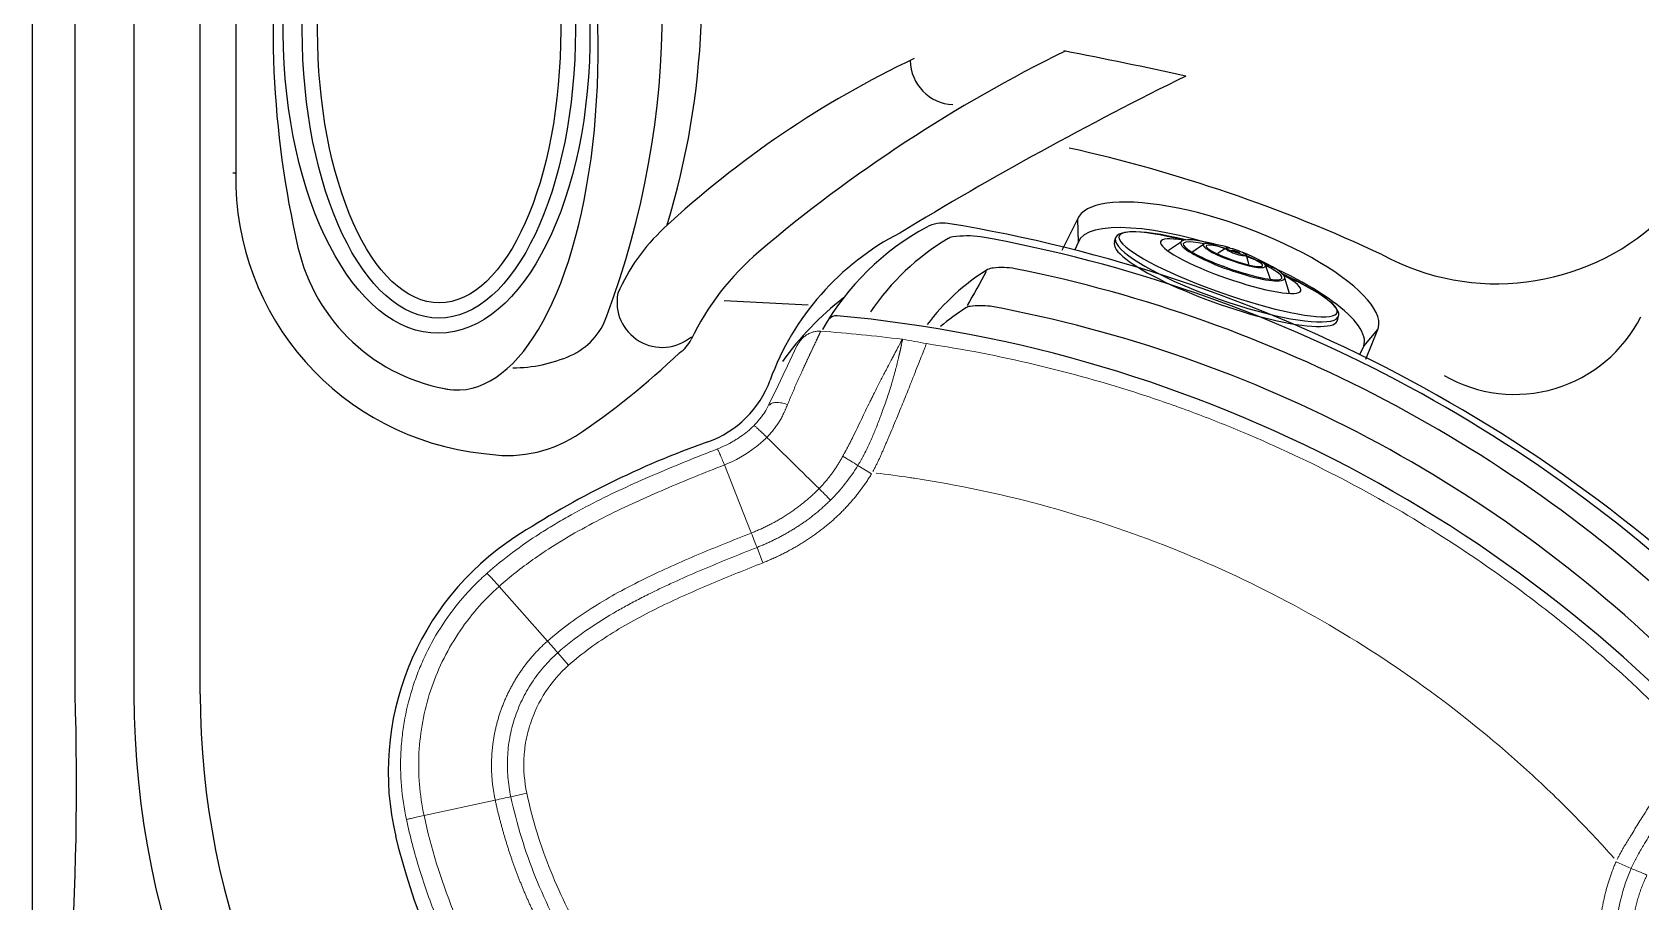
# Model space of a CAD drawing. Extents: x 0 to 78, y -21 to 126.
# Drawn here: x 0 to 24.27, y 11.4 to 24.52 of the extents above; entities that cross this region are included whole.
import ezdxf

# ---------------------------------------------------------------- set-up
doc = ezdxf.new("R2010")
doc.units = 0
doc.header["$MEASUREMENT"] = 0
doc.layers.add('1', color=4, linetype='Continuous')

# ---------------------------------------------------------------- blocks, each defined once
blk = doc.blocks.new('SHORT GRILL')
at = {"layer": '1', "color": 4, "linetype": 'Continuous'}
for centre, radius, start, end in [((-4.462, 0.354), 3.986, 115.3973, 147.5268), ((-5.957, 3.503), 0.5, 77.6802, 115.3973), ((-10.636, -17.921), 22.429, 40.972, 77.6802), ((-7.602, 2.509), 0.181, 86.5572, 132.8326), ((-10.58, -17.805), 20.711, 36.8579, 81.7042), ((-3.511, -0.99), 4.269, 120.0296, 126.4356), ((-5.567, 2.549), 0.176, 95.3544, 117.6211), ((-5.488, 1.408), 1.319, 80.8734, 94.1755), ((-9.963, -16.735), 20.002, 41.7755, 76.4546), ((5.921, -3.542), 0.5, 0.4578, 40.972), ((4.464, -3.799), 0.625, 12.0097, 38.5356), ((-0.445, -3.593), 6.866, 353.6839, 0.4578), ((0.708, -3.546), 4.37, 352.2061, 358.3656), ((3.091, -3.984), 3.309, 329.1733, 353.6839), ((5.84, -5.477), 0.18, 332.0158, 32.1351)]:
    blk.add_arc(centre, radius, start, end, dxfattribs=at)
at = {"layer": '1', "color": 3, "linetype": 'Continuous'}
for centre, radius, start, end in [((-4.138, 0.495), 3.696, 117.7966, 142.9488), ((-5.774, 3.597), 0.188, 94.77, 117.7966), ((-5.655, 2.174), 1.616, 79.8388, 94.77), ((-10.358, -17.408), 21.753, 41.5691, 76.7456), ((-3.672, 0.315), 3.366, 118.7933, 139.8272), ((8663.638, -5431.323), 10231.576, 147.9164281, 147.9197202), ((-5.19, 2.995), 0.289, 92.7608, 110.8678), ((-5.144, 2.03), 1.256, 77.6428, 92.7608), ((-10.045, -16.905), 20.814, 42.9455, 75.6164), ((4.479, -3.387), 0.973, 19.6763, 42.9455), ((21048.959, -11840.296), 24144.376, 150.6419152, 150.6433103), ((1.865, -3.043), 3.534, 339.2964, 359.2302), ((5.289, -3.089), 0.11, 359.2302, 15.9062), ((4.96, -3.735), 1.222, 23.7359, 38.4759), ((2.576, -3.428), 3.533, 334.593, 1.1482), ((5.75, -3.388), 0.36, 4.8166, 23.7359)]:
    blk.add_arc(centre, radius, start, end, dxfattribs=at)
blk = doc.blocks.new('lid2014prodigy')
at = {"layer": '1', "color": 4, "linetype": 'Continuous', "lineweight": 15}
blk.add_line((-4.864, 14.357), (-4.837, 14.351), dxfattribs=at)
at = {"layer": '1', "color": 3, "linetype": 'Continuous', "lineweight": 15}
for p, q in [((-6.84, 13.438), (-6.826, 13.432)), ((-5.497, 12.522), (-5.291, 12.394)), ((-7.019, 11.285), (-6.929, 11.055)), ((-10.91, 10.697), (-10.181, 9.872)), ((-10.026, 9.696), (-9.861, 9.509)), ((-10.492, 7.577), (-10.734, 7.524)), ((-12.043, 7.241), (-10.969, 7.473)), ((-12.309, 7.182), (-12.289, 7.187)), ((5.942, 6.541), (6.171, 6.445))]:
    blk.add_line(p, q, dxfattribs=at)
at = {"layer": '1', "color": 4, "linetype": 'Continuous', "lineweight": 15, "flags": 128}
blk.add_lwpolyline([(-6.84, 13.438), (-6.701, 13.728), (-6.63, 13.877), (-6.559, 14.026), (-6.487, 14.174), (-6.416, 14.323)], dxfattribs=at)
at = {"layer": '1', "color": 3, "linetype": 'Continuous', "lineweight": 15, "flags": 128}
blk.add_lwpolyline([(-7.511, 12.529), (-7.284, 11.954), (-7.105, 11.503)], dxfattribs=at)
at = {"layer": '1', "color": 3, "linetype": 'Continuous', "lineweight": 15}
for points, knots in [([(-6.059, 14.545), (-6.06, 14.542), (-6.062, 14.536), (-6.066, 14.528), (-6.07, 14.519), (-6.074, 14.51), (-6.078, 14.5), (-6.083, 14.491), (-6.087, 14.481), (-6.092, 14.471), (-6.097, 14.46), (-6.101, 14.45), (-6.107, 14.439), (-6.112, 14.428), (-6.117, 14.417), (-6.122, 14.405), (-6.128, 14.393), (-6.134, 14.381), (-6.139, 14.369), (-6.145, 14.357), (-6.151, 14.344), (-6.157, 14.332), (-6.164, 14.319), (-6.17, 14.306), (-6.176, 14.292), (-6.183, 14.279), (-6.189, 14.265), (-6.196, 14.251), (-6.202, 14.237), (-6.209, 14.223), (-6.216, 14.209), (-6.222, 14.195), (-6.229, 14.18), (-6.236, 14.165), (-6.243, 14.15), (-6.25, 14.135), (-6.258, 14.12), (-6.265, 14.104), (-6.272, 14.088), (-6.28, 14.073), (-6.287, 14.057), (-6.294, 14.04), (-6.302, 14.024), (-6.31, 14.008), (-6.317, 13.991), (-6.325, 13.974), (-6.333, 13.957), (-6.344, 13.932), (-6.359, 13.899), (-6.378, 13.858), (-6.397, 13.815), (-6.416, 13.772), (-6.436, 13.728), (-6.456, 13.683), (-6.475, 13.637), (-6.489, 13.607), (-6.495, 13.591)], [0, 0, 0, 0, 0.015957, 0.031884, 0.04778, 0.063642, 0.079468, 0.095255, 0.111001, 0.126701, 0.142362, 0.158002, 0.173623, 0.189226, 0.20481, 0.220374, 0.235919, 0.251443, 0.266945, 0.282427, 0.297885, 0.31332, 0.328732, 0.344122, 0.359492, 0.374841, 0.390172, 0.405484, 0.420779, 0.436058, 0.451326, 0.466592, 0.481863, 0.497141, 0.512425, 0.527714, 0.543008, 0.558305, 0.573606, 0.588909, 0.604214, 0.61952, 0.634825, 0.65013, 0.665433, 0.680736, 0.696038, 0.711343, 0.747367, 0.783423, 0.81953, 0.855701, 0.891901, 0.928063, 0.964118, 1, 1, 1, 1]), ([(-5.725, 12.661), (-5.722, 12.666), (-5.717, 12.676), (-5.708, 12.691), (-5.699, 12.707), (-5.691, 12.723), (-5.682, 12.739), (-5.674, 12.754), (-5.665, 12.77), (-5.657, 12.786), (-5.648, 12.802), (-5.64, 12.817), (-5.632, 12.833), (-5.624, 12.849), (-5.616, 12.864), (-5.608, 12.88), (-5.6, 12.895), (-5.592, 12.911), (-5.584, 12.926), (-5.556, 12.983), (-5.508, 13.081), (-5.443, 13.217), (-5.38, 13.348), (-5.329, 13.454), (-5.289, 13.535), (-5.239, 13.634), (-5.173, 13.764), (-5.103, 13.899), (-5.047, 14.007), (-5.012, 14.075), (-4.986, 14.123), (-4.97, 14.154), (-4.954, 14.183), (-4.939, 14.211), (-4.925, 14.239), (-4.911, 14.264), (-4.898, 14.289), (-4.886, 14.313), (-4.874, 14.335), (-4.867, 14.35), (-4.864, 14.357)], [0, 0, 0, 0, 0.006636, 0.013942, 0.021177, 0.028257, 0.035315, 0.042447, 0.049577, 0.056695, 0.0638, 0.070895, 0.077979, 0.085053, 0.092118, 0.099174, 0.106222, 0.113261, 0.120294, 0.12732, 0.190582, 0.253772, 0.317038, 0.380329, 0.41191, 0.443473, 0.537365, 0.630923, 0.692909, 0.754823, 0.779524, 0.804185, 0.828805, 0.853384, 0.87792, 0.902409, 0.926848, 0.951254, 0.975638, 1, 1, 1, 1]), ([(-4.837, 14.351), (-4.838, 14.347), (-4.839, 14.338), (-4.842, 14.325), (-4.845, 14.312), (-4.848, 14.298), (-4.852, 14.284), (-4.855, 14.269), (-4.858, 14.254), (-4.862, 14.238), (-4.866, 14.222), (-4.87, 14.206), (-4.874, 14.189), (-4.878, 14.172), (-4.882, 14.154), (-4.886, 14.136), (-4.891, 14.117), (-4.895, 14.098), (-4.9, 14.078), (-4.911, 14.034), (-4.928, 13.963), (-4.955, 13.866), (-4.982, 13.769), (-5.011, 13.676), (-5.043, 13.578), (-5.077, 13.477), (-5.113, 13.379), (-5.148, 13.284), (-5.181, 13.193), (-5.216, 13.104), (-5.251, 13.016), (-5.288, 12.93), (-5.326, 12.844), (-5.368, 12.756), (-5.405, 12.685), (-5.433, 12.632), (-5.454, 12.595), (-5.475, 12.558), (-5.489, 12.534), (-5.497, 12.522)], [0, 0, 0, 0, 0.013448, 0.026917, 0.040408, 0.05392, 0.067452, 0.081003, 0.094573, 0.10816, 0.121765, 0.135387, 0.149026, 0.162683, 0.176356, 0.190046, 0.20375, 0.217467, 0.231193, 0.244929, 0.30702, 0.369142, 0.418987, 0.468881, 0.518821, 0.568697, 0.618392, 0.659682, 0.701001, 0.742461, 0.780086, 0.818002, 0.856227, 0.894821, 0.933828, 0.950258, 0.966763, 0.983344, 1, 1, 1, 1]), ([(-6.558, 13.44), (-6.561, 13.434), (-6.566, 13.421), (-6.573, 13.403), (-6.581, 13.385), (-6.589, 13.367), (-6.596, 13.349), (-6.604, 13.331), (-6.619, 13.298), (-6.643, 13.251), (-6.671, 13.201), (-6.695, 13.163), (-6.713, 13.135), (-6.733, 13.108), (-6.753, 13.08), (-6.774, 13.053), (-6.797, 13.026), (-6.821, 12.999), (-6.845, 12.972), (-6.862, 12.954), (-6.871, 12.945)], [0, 0, 0, 0, 0.0353667, 0.0709088, 0.1061136, 0.1397776, 0.173996, 0.2079247, 0.2417428, 0.3606706, 0.4810133, 0.5359724, 0.5914816, 0.6476004, 0.7043931, 0.761934, 0.8203048, 0.8795073, 0.9394378, 1, 1, 1, 1]), ([(-6.495, 13.591), (-6.498, 13.584), (-6.504, 13.57), (-6.513, 13.549), (-6.522, 13.527), (-6.531, 13.505), (-6.54, 13.484), (-6.549, 13.462), (-6.555, 13.447), (-6.558, 13.44)], [0, 0, 0, 0, 0.143961, 0.287115, 0.429632, 0.571819, 0.714038, 0.856646, 1, 1, 1, 1]), ([(-6.871, 12.945), (-6.888, 12.928), (-6.922, 12.895), (-6.979, 12.845), (-7.159, 12.698), (-7.345, 12.595), (-7.511, 12.529)], [0, 0, 0, 0, 0.0792833, 0.1564121, 0.2483239, 0.8351456, 0.8351456, 0.8351456, 0.8351456]), ([(-7.615, 12.772), (-7.615, 12.771), (-7.613, 12.766), (-7.612, 12.761), (-7.61, 12.756), (-7.61, 12.756), (-7.609, 12.755)], [1.0035256, 1.0035256, 1.0035256, 1.0035256, 1.1154739, 1.7142292, 1.7142292, 1.8276937, 1.8276937, 1.8276937, 1.8276937]), ([(-7.609, 12.755), (-7.609, 12.755), (-7.608, 12.754), (-7.606, 12.75), (-7.599, 12.737), (-7.58, 12.696), (-7.548, 12.62), (-7.523, 12.56), (-7.511, 12.529)], [0, 0, 0, 0, 0.05887, 0.125, 0.25, 0.5, 0.75, 1, 1, 1, 1]), ([(-6.083, 12.172), (-6.076, 12.179), (-6.063, 12.193), (-6.043, 12.214), (-6.023, 12.235), (-6.004, 12.257), (-5.985, 12.279), (-5.967, 12.301), (-5.948, 12.323), (-5.93, 12.346), (-5.913, 12.369), (-5.895, 12.392), (-5.878, 12.415), (-5.862, 12.439), (-5.845, 12.463), (-5.829, 12.487), (-5.813, 12.511), (-5.798, 12.535), (-5.783, 12.56), (-5.768, 12.585), (-5.753, 12.61), (-5.739, 12.635), (-5.73, 12.652), (-5.725, 12.661)], [0, 0, 0, 0, 0.047692, 0.095272, 0.142786, 0.190277, 0.237791, 0.285359, 0.332973, 0.380613, 0.428261, 0.475896, 0.523499, 0.57105, 0.618539, 0.665992, 0.713445, 0.76093, 0.80848, 0.856129, 0.90391, 0.951856, 1, 1, 1, 1]), ([(-5.725, 12.661), (-5.72, 12.658), (-5.711, 12.652), (-5.697, 12.644), (-5.683, 12.635), (-5.653, 12.617), (-5.587, 12.578), (-5.529, 12.542), (-5.497, 12.522)], [0, 0, 0, 0, 0.06613, 0.125, 0.19113, 0.25, 0.5, 1, 1, 1, 1]), ([(-10.91, 10.697), (-10.829, 10.769), (-10.662, 10.909), (-10.401, 11.103), (-9.951, 11.406), (-9.289, 11.773), (-8.407, 12.171), (-7.81, 12.411), (-7.511, 12.529)], [2, 2, 2, 2, 4.53981, 7.079836, 9.61943, 17.240157, 24.867073, 32.512014, 32.512014, 32.512014, 32.512014]), ([(-5.909, 12), (-5.83, 12.078), (-5.682, 12.243), (-5.555, 12.426), (-5.497, 12.522)], [2, 2, 2, 2, 8.735108, 15.468877, 15.468877, 15.468877, 15.468877]), ([(-5.222, 12.406), (-5.053, 12.386), (-4.885, 12.363), (-4.693, 12.335), (-4.669, 12.331), (-4.005, 12.23), (-3.37, 12.097), (-2.119, 11.763), (-1.503, 11.562), (-0.296, 11.093), (0.295, 10.825), (1.444, 10.227), (2.001, 9.896), (3.077, 9.176), (3.595, 8.786), (4.338, 8.161), (4.58, 7.946), (4.934, 7.613), (5.051, 7.501), (5.28, 7.273), (5.393, 7.157), (5.522, 7.022), (5.539, 7.004), (5.65, 6.886), (5.743, 6.786), (5.862, 6.656), (5.888, 6.627), (5.914, 6.598)], [2.551811, 2.551811, 2.551811, 2.551811, 2.737919, 2.737919, 2.764476, 2.764476, 3.474329, 3.474329, 4.184177, 4.184177, 4.894022, 4.894022, 5.603812, 5.603812, 6.313602, 6.313602, 6.668483, 6.668483, 6.845929, 6.845929, 7.023345, 7.023345, 7.050351, 7.050351, 7.200845, 7.200845, 7.243556, 7.243556, 7.243556, 7.243556]), ([(-7.105, 11.503), (-7.094, 11.507), (-7.073, 11.515), (-7.042, 11.528), (-7.01, 11.542), (-6.979, 11.555), (-6.948, 11.57), (-6.917, 11.584), (-6.886, 11.599), (-6.855, 11.614), (-6.824, 11.63), (-6.793, 11.646), (-6.762, 11.663), (-6.732, 11.679), (-6.701, 11.697), (-6.671, 11.714), (-6.641, 11.732), (-6.611, 11.751), (-6.581, 11.77), (-6.551, 11.789), (-6.522, 11.808), (-6.492, 11.828), (-6.463, 11.849), (-6.434, 11.87), (-6.405, 11.891), (-6.377, 11.913), (-6.348, 11.935), (-6.32, 11.957), (-6.292, 11.98), (-6.265, 12.003), (-6.237, 12.027), (-6.21, 12.05), (-6.184, 12.074), (-6.158, 12.098), (-6.133, 12.123), (-6.108, 12.147), (-6.091, 12.164), (-6.083, 12.172)], [0, 0, 0, 0, 0.02759, 0.055253, 0.082988, 0.110793, 0.138668, 0.166613, 0.194625, 0.222705, 0.250852, 0.279065, 0.307345, 0.335691, 0.364102, 0.392579, 0.421122, 0.44973, 0.478405, 0.507147, 0.535955, 0.564832, 0.593777, 0.622791, 0.651876, 0.681033, 0.710262, 0.739565, 0.768925, 0.798278, 0.827555, 0.856689, 0.885635, 0.914413, 0.943051, 0.971578, 1, 1, 1, 1]), ([(-6.083, 12.172), (-6.069, 12.158), (-6.039, 12.129), (-5.978, 12.069), (-5.933, 12.025), (-5.909, 12)], [0, 0, 0, 0, 0.25, 0.5, 1, 1, 1, 1]), ([(-5.909, 12), (-5.916, 11.992), (-5.932, 11.977), (-5.956, 11.953), (-5.981, 11.93), (-6.006, 11.908), (-6.031, 11.885), (-6.056, 11.863), (-6.082, 11.84), (-6.108, 11.818), (-6.135, 11.797), (-6.161, 11.775), (-6.188, 11.754), (-6.215, 11.733), (-6.243, 11.713), (-6.27, 11.693), (-6.297, 11.673), (-6.325, 11.654), (-6.353, 11.635), (-6.381, 11.616), (-6.409, 11.598), (-6.437, 11.58), (-6.465, 11.562), (-6.494, 11.545), (-6.522, 11.528), (-6.551, 11.511), (-6.58, 11.495), (-6.608, 11.478), (-6.637, 11.463), (-6.666, 11.447), (-6.695, 11.432), (-6.725, 11.417), (-6.754, 11.403), (-6.783, 11.388), (-6.812, 11.374), (-6.842, 11.361), (-6.871, 11.347), (-6.901, 11.334), (-6.93, 11.321), (-6.96, 11.309), (-6.99, 11.297), (-7.009, 11.289), (-7.019, 11.285)], [0, 0, 0, 0, 0.025077, 0.050217, 0.075425, 0.100714, 0.126102, 0.151605, 0.177226, 0.202929, 0.228673, 0.254414, 0.280112, 0.305746, 0.331316, 0.356824, 0.38227, 0.407656, 0.432983, 0.458252, 0.483462, 0.508616, 0.533713, 0.558754, 0.58374, 0.608671, 0.633546, 0.658366, 0.683132, 0.707843, 0.732499, 0.757101, 0.781646, 0.806137, 0.830571, 0.854949, 0.87927, 0.903534, 0.927739, 0.951886, 0.975973, 1, 1, 1, 1]), ([(-10.181, 9.872), (-9.961, 10.066), (-9.61, 10.32), (-9.103, 10.615), (-8.589, 10.88), (-8.049, 11.12), (-7.51, 11.341), (-7.246, 11.447), (-7.105, 11.502)], [0, 0, 0, 0, 0.734293, 1.080115, 1.468586, 2.202878, 2.548701, 2.937171, 2.937171, 2.937171, 2.937171]), ([(-7.105, 11.503), (-7.089, 11.463), (-7.06, 11.391), (-7.033, 11.321), (-7.019, 11.285)], [0, 0, 0, 0, 0.500003, 1.000005, 1.000005, 1.000005, 1.000005]), ([(-7.019, 11.285), (-7.16, 11.229), (-7.56, 11.069), (-8.037, 10.87), (-8.423, 10.692), (-8.615, 10.6), (-8.806, 10.504), (-8.999, 10.401), (-9.426, 10.159), (-9.769, 9.922), (-10.026, 9.696)], [0.42433, 0.42433, 0.42433, 0.42433, 1.54677, 3.668421, 4.18544, 4.667633, 5.242247, 5.790073, 6.307092, 8.910937, 8.910937, 8.910937, 8.910937]), ([(-12.043, 7.241), (-12.076, 7.396), (-12.123, 7.711), (-12.13, 8.188), (-12.073, 8.663), (-11.956, 9.125), (-11.777, 9.568), (-11.541, 9.984), (-11.253, 10.365), (-11.029, 10.592), (-10.91, 10.697)], [2, 2, 2, 2, 5.643094, 9.285029, 12.927233, 16.569248, 20.210953, 23.852378, 27.493184, 31.134212, 31.134212, 31.134212, 31.134212]), ([(-11.093, 10.895), (-11.092, 10.894), (-11.09, 10.891), (-11.086, 10.886), (-11.083, 10.883), (-11.081, 10.88), (-11.081, 10.88), (-11.08, 10.879)], [0.4982986, 0.4982986, 0.4982986, 0.4982986, 0.5744629, 0.7219153, 0.8920477, 0.8920477, 0.9374081, 0.9374081, 0.9374081, 0.9374081]), ([(-11.08, 10.879), (-11.08, 10.879), (-11.079, 10.879), (-11.075, 10.876), (-11.064, 10.865), (-11.033, 10.833), (-10.976, 10.771), (-10.932, 10.722), (-10.91, 10.697)], [0, 0, 0, 0, 0.05887, 0.125, 0.25, 0.5, 0.75, 1, 1, 1, 1]), ([(-10.969, 7.473), (-10.971, 7.484), (-10.975, 7.504), (-10.982, 7.535), (-10.987, 7.566), (-10.992, 7.597), (-10.997, 7.628), (-11.002, 7.659), (-11.006, 7.69), (-11.01, 7.721), (-11.013, 7.752), (-11.016, 7.783), (-11.018, 7.815), (-11.021, 7.846), (-11.022, 7.877), (-11.024, 7.908), (-11.025, 7.939), (-11.025, 7.971), (-11.025, 8.002), (-11.025, 8.033), (-11.024, 8.064), (-11.023, 8.096), (-11.022, 8.127), (-11.02, 8.158), (-11.018, 8.189), (-11.015, 8.22), (-11.012, 8.252), (-11.009, 8.283), (-11.005, 8.314), (-11.001, 8.345), (-10.997, 8.376), (-10.992, 8.407), (-10.986, 8.437), (-10.981, 8.468), (-10.975, 8.499), (-10.968, 8.529), (-10.962, 8.56), (-10.954, 8.59), (-10.947, 8.62), (-10.939, 8.65), (-10.931, 8.68), (-10.922, 8.71), (-10.913, 8.74), (-10.904, 8.769), (-10.894, 8.799), (-10.884, 8.828), (-10.873, 8.857), (-10.862, 8.886), (-10.851, 8.915), (-10.84, 8.944), (-10.828, 8.972), (-10.816, 9.001), (-10.803, 9.029), (-10.79, 9.057), (-10.777, 9.085), (-10.763, 9.113), (-10.749, 9.14), (-10.735, 9.168), (-10.721, 9.195), (-10.706, 9.222), (-10.69, 9.249), (-10.675, 9.275), (-10.659, 9.302), (-10.643, 9.328), (-10.626, 9.354), (-10.609, 9.38), (-10.592, 9.406), (-10.574, 9.431), (-10.556, 9.457), (-10.538, 9.482), (-10.519, 9.507), (-10.501, 9.531), (-10.481, 9.556), (-10.462, 9.58), (-10.442, 9.604), (-10.422, 9.628), (-10.402, 9.651), (-10.381, 9.674), (-10.36, 9.697), (-10.338, 9.72), (-10.317, 9.743), (-10.295, 9.765), (-10.273, 9.787), (-10.25, 9.809), (-10.227, 9.83), (-10.204, 9.851), (-10.188, 9.865), (-10.181, 9.872)], [0, 0, 0, 0, 0.01189, 0.023771, 0.035642, 0.047505, 0.05936, 0.071207, 0.083047, 0.094881, 0.106709, 0.118532, 0.13035, 0.142164, 0.153975, 0.165782, 0.177587, 0.18939, 0.201191, 0.212992, 0.224792, 0.236592, 0.248393, 0.260195, 0.271999, 0.283805, 0.295614, 0.307426, 0.319242, 0.331059, 0.342874, 0.354686, 0.36649, 0.378286, 0.390071, 0.401847, 0.413614, 0.425373, 0.437123, 0.448866, 0.460601, 0.47233, 0.484052, 0.495768, 0.507479, 0.519184, 0.530885, 0.542581, 0.554273, 0.565962, 0.577647, 0.58933, 0.601009, 0.612687, 0.624363, 0.636037, 0.647711, 0.659384, 0.671058, 0.682732, 0.694408, 0.706085, 0.717765, 0.729448, 0.741133, 0.752823, 0.764517, 0.776216, 0.787921, 0.79963, 0.811346, 0.823069, 0.834798, 0.846534, 0.858279, 0.870032, 0.881793, 0.893564, 0.905344, 0.917135, 0.928936, 0.940749, 0.952573, 0.96441, 0.97626, 0.988123, 1, 1, 1, 1]), ([(-10.734, 7.524), (-10.755, 7.622), (-10.785, 7.819), (-10.79, 8.119), (-10.756, 8.417), (-10.682, 8.708), (-10.571, 8.986), (-10.423, 9.248), (-10.242, 9.487), (-10.1, 9.63), (-10.026, 9.696)], [2, 2, 2, 2, 9.670015, 17.340549, 25.011415, 32.682058, 40.351931, 48.021037, 55.689558, 63.360528, 63.360528, 63.360528, 63.360528]), ([(6.171, 6.445), (6.174, 6.452), (6.18, 6.466), (6.19, 6.486), (6.199, 6.507), (6.209, 6.527), (6.219, 6.547), (6.229, 6.566), (6.239, 6.586), (6.25, 6.605), (6.272, 6.646), (6.307, 6.708), (6.363, 6.804), (6.429, 6.909), (6.503, 7.025), (6.576, 7.137), (6.649, 7.245), (6.721, 7.349), (6.793, 7.447), (6.862, 7.54), (6.937, 7.634), (7.015, 7.729), (7.093, 7.82), (7.148, 7.884), (7.185, 7.926), (7.206, 7.951), (7.226, 7.974), (7.243, 7.994), (7.26, 8.013), (7.276, 8.031), (7.29, 8.048), (7.304, 8.064), (7.313, 8.075), (7.317, 8.08)], [0, 0, 0, 0, 0.008384, 0.016735, 0.025054, 0.033342, 0.041599, 0.049827, 0.058026, 0.066197, 0.074339, 0.110452, 0.145982, 0.199826, 0.253303, 0.306887, 0.360558, 0.414357, 0.468269, 0.52238, 0.576475, 0.648068, 0.719202, 0.789929, 0.816334, 0.842711, 0.865311, 0.887883, 0.910409, 0.932879, 0.955297, 0.977669, 1, 1, 1, 1]), ([(-3.403, 1.373), (-3.422, 1.373), (-3.46, 1.373), (-3.517, 1.373), (-3.574, 1.374), (-3.631, 1.376), (-3.687, 1.378), (-3.744, 1.38), (-3.801, 1.383), (-3.857, 1.386), (-3.914, 1.389), (-3.971, 1.393), (-4.027, 1.398), (-4.084, 1.402), (-4.141, 1.408), (-4.197, 1.413), (-4.254, 1.419), (-4.31, 1.426), (-4.366, 1.433), (-4.423, 1.44), (-4.479, 1.448), (-4.535, 1.456), (-4.591, 1.464), (-4.648, 1.473), (-4.704, 1.482), (-4.76, 1.492), (-4.816, 1.502), (-4.871, 1.513), (-4.927, 1.524), (-4.983, 1.535), (-5.039, 1.547), (-5.094, 1.559), (-5.15, 1.572), (-5.205, 1.585), (-5.26, 1.598), (-5.315, 1.612), (-5.37, 1.626), (-5.425, 1.641), (-5.48, 1.656), (-5.535, 1.671), (-5.59, 1.687), (-5.644, 1.704), (-5.698, 1.72), (-5.753, 1.737), (-5.807, 1.755), (-5.861, 1.773), (-5.915, 1.791), (-5.968, 1.81), (-6.022, 1.829), (-6.076, 1.848), (-6.129, 1.868), (-6.182, 1.888), (-6.235, 1.909), (-6.288, 1.93), (-6.341, 1.951), (-6.393, 1.973), (-6.446, 1.995), (-6.498, 2.018), (-6.55, 2.041), (-6.602, 2.064), (-6.654, 2.088), (-6.705, 2.112), (-6.757, 2.136), (-6.808, 2.161), (-6.859, 2.186), (-6.91, 2.212), (-6.961, 2.238), (-7.011, 2.264), (-7.062, 2.291), (-7.112, 2.318), (-7.162, 2.346), (-7.211, 2.374), (-7.261, 2.402), (-7.31, 2.43), (-7.359, 2.459), (-7.408, 2.489), (-7.457, 2.518), (-7.505, 2.548), (-7.553, 2.579), (-7.601, 2.609), (-7.649, 2.64), (-7.697, 2.672), (-7.744, 2.704), (-7.791, 2.736), (-7.838, 2.768), (-7.885, 2.801), (-7.931, 2.834), (-7.977, 2.868), (-8.023, 2.901), (-8.069, 2.936), (-8.114, 2.97), (-8.159, 3.005), (-8.204, 3.04), (-8.249, 3.076), (-8.293, 3.112), (-8.337, 3.148), (-8.381, 3.184), (-8.425, 3.221), (-8.468, 3.259), (-8.511, 3.296), (-8.554, 3.334), (-8.596, 3.372), (-8.639, 3.411), (-8.681, 3.449), (-8.722, 3.488), (-8.763, 3.528), (-8.805, 3.568), (-8.845, 3.608), (-8.886, 3.648), (-8.926, 3.689), (-8.966, 3.729), (-9.005, 3.771), (-9.045, 3.812), (-9.084, 3.854), (-9.122, 3.896), (-9.161, 3.938), (-9.199, 3.981), (-9.237, 4.024), (-9.274, 4.067), (-9.311, 4.111), (-9.348, 4.155), (-9.384, 4.199), (-9.42, 4.243), (-9.456, 4.288), (-9.492, 4.332), (-9.527, 4.378), (-9.562, 4.423), (-9.596, 4.469), (-9.631, 4.514), (-9.664, 4.561), (-9.698, 4.607), (-9.731, 4.654), (-9.764, 4.701), (-9.796, 4.748), (-9.828, 4.795), (-9.86, 4.843), (-9.892, 4.891), (-9.923, 4.939), (-9.953, 4.987), (-9.984, 5.036), (-10.014, 5.084), (-10.044, 5.133), (-10.073, 5.183), (-10.102, 5.232), (-10.13, 5.282), (-10.158, 5.332), (-10.186, 5.382), (-10.214, 5.432), (-10.241, 5.483), (-10.267, 5.534), (-10.294, 5.584), (-10.32, 5.636), (-10.345, 5.687), (-10.37, 5.739), (-10.395, 5.79), (-10.42, 5.842), (-10.444, 5.894), (-10.467, 5.947), (-10.491, 5.999), (-10.513, 6.052), (-10.536, 6.104), (-10.558, 6.157), (-10.58, 6.211), (-10.601, 6.264), (-10.622, 6.317), (-10.643, 6.371), (-10.663, 6.425), (-10.683, 6.479), (-10.702, 6.533), (-10.721, 6.587), (-10.74, 6.641), (-10.758, 6.696), (-10.775, 6.751), (-10.793, 6.806), (-10.81, 6.861), (-10.826, 6.916), (-10.842, 6.971), (-10.858, 7.026), (-10.873, 7.082), (-10.888, 7.137), (-10.903, 7.193), (-10.917, 7.249), (-10.931, 7.305), (-10.944, 7.361), (-10.957, 7.417), (-10.965, 7.455), (-10.969, 7.473)], [0, 0, 0, 0, 0.005403, 0.010806, 0.016209, 0.021613, 0.027016, 0.03242, 0.037825, 0.043229, 0.048634, 0.054039, 0.059444, 0.06485, 0.070256, 0.075662, 0.081069, 0.086476, 0.091883, 0.097291, 0.102698, 0.108106, 0.113515, 0.118923, 0.124333, 0.129742, 0.135152, 0.140562, 0.145973, 0.151383, 0.156795, 0.162206, 0.167618, 0.173029, 0.178442, 0.183854, 0.189266, 0.194679, 0.200092, 0.205505, 0.210919, 0.216332, 0.221746, 0.22716, 0.232575, 0.237989, 0.243404, 0.248819, 0.254235, 0.259651, 0.265067, 0.270483, 0.275899, 0.281316, 0.286733, 0.292151, 0.297568, 0.302986, 0.308405, 0.313823, 0.319242, 0.324662, 0.330081, 0.335501, 0.340921, 0.346342, 0.351763, 0.357184, 0.362606, 0.368028, 0.37345, 0.378873, 0.384296, 0.389719, 0.395142, 0.400566, 0.40599, 0.411414, 0.416839, 0.422264, 0.427689, 0.433114, 0.43854, 0.443967, 0.449393, 0.45482, 0.460248, 0.465676, 0.471104, 0.476533, 0.481962, 0.487392, 0.492822, 0.498253, 0.503684, 0.509116, 0.514548, 0.51998, 0.525414, 0.530847, 0.536281, 0.541716, 0.547151, 0.552586, 0.558022, 0.563458, 0.568895, 0.574332, 0.57977, 0.585208, 0.590646, 0.596085, 0.601524, 0.606964, 0.612404, 0.617845, 0.623286, 0.628728, 0.63417, 0.639612, 0.645055, 0.650498, 0.655942, 0.661386, 0.666831, 0.672276, 0.677722, 0.683168, 0.688614, 0.694061, 0.699508, 0.704956, 0.710404, 0.715852, 0.721302, 0.726751, 0.732201, 0.737652, 0.743102, 0.748554, 0.754006, 0.759458, 0.764911, 0.770365, 0.775819, 0.781274, 0.786729, 0.792185, 0.797641, 0.803098, 0.808556, 0.814014, 0.819473, 0.824932, 0.830392, 0.835853, 0.841313, 0.846774, 0.852236, 0.857698, 0.86316, 0.868624, 0.874088, 0.879553, 0.885019, 0.890485, 0.895953, 0.901421, 0.90689, 0.91236, 0.917831, 0.923303, 0.928775, 0.934248, 0.939723, 0.945198, 0.950674, 0.956151, 0.961629, 0.967107, 0.972587, 0.978068, 0.983549, 0.989032, 0.994515, 1, 1, 1, 1]), ([(-3.403, 1.607), (-3.509, 1.607), (-3.722, 1.612), (-4.145, 1.639), (-4.672, 1.707), (-5.295, 1.841), (-5.904, 2.028), (-6.495, 2.266), (-7.254, 2.648), (-8.137, 3.244), (-9.058, 4.128), (-9.819, 5.155), (-10.394, 6.295), (-10.645, 7.11), (-10.734, 7.524)], [2, 2, 2, 2, 9.813095, 17.62619, 33.252381, 48.878076, 64.503758, 80.129359, 95.755024, 126.999419, 158.244077, 189.488832, 220.73424, 251.980111, 251.980111, 251.980111, 251.980111]), ([(-3.403, 0.273), (-3.903, 0.273), (-4.403, 0.316), (-5.389, 0.485), (-5.874, 0.611), (-6.817, 0.943), (-7.275, 1.15), (-7.929, 1.515), (-8.143, 1.646), (-8.557, 1.926), (-8.758, 2.075), (-9.148, 2.388), (-9.336, 2.554), (-9.697, 2.899), (-9.87, 3.08), (-10.366, 3.643), (-10.664, 4.046), (-11.19, 4.897), (-11.415, 5.345), (-11.789, 6.272), (-11.937, 6.752), (-12.043, 7.241)], [2, 2, 2, 2, 13.667725, 13.667725, 25.334355, 25.334355, 37.001005, 37.001005, 42.834312, 42.834312, 48.667603, 48.667603, 54.50088, 54.50088, 60.3342, 60.3342, 72.000798, 72.000798, 83.666703, 83.666703, 95.334311, 95.334311, 95.334311, 95.334311]), ([(6.171, 6.445), (6.157, 6.412), (6.129, 6.344), (6.103, 6.275), (6.068, 6.172), (6.046, 6.102), (5.991, 5.891), (5.966, 5.747), (5.936, 5.458), (5.932, 5.312), (5.945, 5.022), (5.962, 4.877), (5.989, 4.735)], [2, 2, 2, 2, 4.31285, 6.625699, 6.625699, 11.251803, 11.251803, 20.501568, 20.501568, 29.745634, 29.745634, 38.991692, 38.991692, 38.991692, 38.991692]), ([(6.409, 6.342), (6.403, 6.329), (6.391, 6.304), (6.374, 6.266), (6.357, 6.227), (6.341, 6.188), (6.326, 6.149), (6.312, 6.11), (6.298, 6.07), (6.285, 6.03), (6.273, 5.99), (6.262, 5.95), (6.251, 5.909), (6.241, 5.868), (6.231, 5.827), (6.223, 5.786), (6.215, 5.745), (6.208, 5.704), (6.201, 5.662), (6.195, 5.62), (6.189, 5.57), (6.183, 5.512), (6.178, 5.445), (6.175, 5.378), (6.173, 5.312), (6.174, 5.245), (6.176, 5.178), (6.179, 5.111), (6.185, 5.045), (6.192, 4.978), (6.2, 4.912), (6.21, 4.846), (6.218, 4.802), (6.222, 4.78)], [0, 0, 0, 0, 0.026338, 0.052657, 0.078905, 0.105111, 0.131305, 0.157498, 0.183694, 0.209895, 0.236105, 0.262324, 0.288556, 0.314803, 0.341065, 0.367344, 0.393641, 0.419959, 0.446297, 0.472656, 0.499038, 0.540747, 0.5825, 0.624281, 0.666073, 0.70786, 0.749624, 0.791362, 0.833084, 0.874802, 0.916522, 0.958253, 1, 1, 1, 1])]:
    blk.add_open_spline(points, degree=3, knots=knots, dxfattribs=at)
at = {"layer": '1', "color": 4, "linetype": 'Continuous', "lineweight": 15}
for points, knots in [([(-6.416, 14.323), (-6.4, 14.357), (-6.38, 14.388), (-6.343, 14.43), (-6.33, 14.443), (-6.302, 14.468), (-6.287, 14.479), (-6.256, 14.499), (-6.239, 14.508), (-6.205, 14.523), (-6.188, 14.529), (-6.152, 14.539), (-6.134, 14.542), (-6.096, 14.546), (-6.078, 14.546), (-6.059, 14.545)], [0, 0, 0, 0, 0.25, 0.25, 0.375, 0.375, 0.5, 0.5, 0.625, 0.625, 0.75, 0.75, 0.875, 0.875, 1, 1, 1, 1]), ([(-5.151, 12.672), (-5.147, 12.681), (-5.14, 12.698), (-5.128, 12.724), (-5.117, 12.75), (-5.106, 12.776), (-5.095, 12.801), (-5.084, 12.827), (-5.073, 12.852), (-5.062, 12.878), (-5.051, 12.903), (-5.04, 12.928), (-5.013, 12.991), (-4.971, 13.091), (-4.915, 13.226), (-4.861, 13.357), (-4.81, 13.483), (-4.76, 13.605), (-4.706, 13.74), (-4.649, 13.885), (-4.591, 14.032), (-4.54, 14.162), (-4.507, 14.245), (-4.488, 14.294), (-4.479, 14.317), (-4.471, 14.338), (-4.466, 14.352), (-4.463, 14.359)], [0, 0, 0, 0, 0.0118088, 0.0235787, 0.0353223, 0.047044, 0.0587484, 0.0704398, 0.0821226, 0.0937998, 0.1054722, 0.1171402, 0.1288044, 0.1931753, 0.2575707, 0.3219467, 0.3865529, 0.4511125, 0.515823, 0.6127695, 0.7099037, 0.8070927, 0.9043195, 0.9282649, 0.9521966, 0.976108, 1, 1, 1, 1]), ([(-4.46, 14.358), (-3.911, 14.276), (-3.368, 14.171), (-2.293, 13.917), (-1.762, 13.768), (-0.974, 13.512), (-0.712, 13.421), (-0.322, 13.276), (-0.193, 13.226), (0.065, 13.124), (0.193, 13.072), (0.83, 12.804), (1.328, 12.57), (2.301, 12.064), (2.776, 11.791), (3.702, 11.208), (4.154, 10.897), (4.814, 10.401), (5.031, 10.231), (5.353, 9.968), (5.459, 9.879), (5.67, 9.699), (5.775, 9.608), (6.293, 9.147), (6.691, 8.761), (7.074, 8.359)], [0, 0, 0, 0, 0.125, 0.125, 0.25, 0.25, 0.3125, 0.3125, 0.34375, 0.34375, 0.375, 0.375, 0.5, 0.5, 0.625, 0.625, 0.75, 0.75, 0.8125, 0.8125, 0.84375, 0.84375, 0.875, 0.875, 1, 1, 1, 1]), ([(-7.615, 12.772), (-7.534, 12.804), (-7.455, 12.842), (-7.36, 12.896), (-7.341, 12.908), (-7.304, 12.931), (-7.286, 12.943), (-7.232, 12.98), (-7.198, 13.006), (-7.131, 13.061), (-7.099, 13.09), (-7.038, 13.151), (-7.008, 13.183), (-6.967, 13.234), (-6.953, 13.251), (-6.928, 13.287), (-6.915, 13.305), (-6.88, 13.36), (-6.859, 13.399), (-6.84, 13.438)], [0, 0, 0, 0, 0.25, 0.25, 0.3125, 0.3125, 0.375, 0.375, 0.5, 0.5, 0.625, 0.625, 0.75, 0.75, 0.8125, 0.8125, 0.875, 0.875, 1, 1, 1, 1]), ([(-11.093, 10.895), (-10.844, 11.114), (-10.579, 11.311), (-10.231, 11.536), (-10.16, 11.579), (-10.019, 11.665), (-9.947, 11.707), (-9.731, 11.829), (-9.585, 11.906), (-9.289, 12.056), (-9.14, 12.127), (-8.839, 12.265), (-8.687, 12.332), (-8.23, 12.527), (-7.923, 12.65), (-7.615, 12.772)], [0, 0, 0, 0, 0.25, 0.25, 0.3125, 0.3125, 0.375, 0.375, 0.5, 0.5, 0.625, 0.625, 0.75, 0.75, 1, 1, 1, 1]), ([(-5.269, 12.432), (-5.265, 12.44), (-5.256, 12.456), (-5.244, 12.48), (-5.231, 12.504), (-5.219, 12.528), (-5.207, 12.552), (-5.196, 12.576), (-5.184, 12.6), (-5.173, 12.624), (-5.162, 12.648), (-5.155, 12.664), (-5.151, 12.672)], [0, 0, 0, 0, 0.1002635, 0.2005338, 0.3007339, 0.400787, 0.5006347, 0.60041, 0.7003594, 0.8006853, 0.900905, 1, 1, 1, 1]), ([(-6.929, 11.055), (-6.917, 11.059), (-6.894, 11.068), (-6.86, 11.082), (-6.827, 11.097), (-6.793, 11.111), (-6.759, 11.126), (-6.726, 11.142), (-6.692, 11.157), (-6.659, 11.173), (-6.626, 11.19), (-6.593, 11.207), (-6.56, 11.224), (-6.528, 11.241), (-6.495, 11.259), (-6.463, 11.277), (-6.431, 11.295), (-6.399, 11.314), (-6.367, 11.333), (-6.335, 11.352), (-6.304, 11.372), (-6.273, 11.392), (-6.242, 11.413), (-6.211, 11.433), (-6.18, 11.455), (-6.15, 11.476), (-6.119, 11.498), (-6.089, 11.52), (-6.06, 11.543), (-6.03, 11.565), (-5.975, 11.609), (-5.897, 11.674), (-5.814, 11.75), (-5.749, 11.812), (-5.702, 11.861), (-5.655, 11.91), (-5.61, 11.96), (-5.566, 12.011), (-5.523, 12.063), (-5.481, 12.116), (-5.44, 12.17), (-5.401, 12.225), (-5.363, 12.28), (-5.326, 12.337), (-5.303, 12.375), (-5.291, 12.394)], [0, 0, 0, 0, 0.017069, 0.03415, 0.051242, 0.068345, 0.085459, 0.102582, 0.119715, 0.136857, 0.154008, 0.171168, 0.188336, 0.205514, 0.222699, 0.239893, 0.257096, 0.274307, 0.291527, 0.308755, 0.325993, 0.34324, 0.360497, 0.377764, 0.395041, 0.412329, 0.429629, 0.44694, 0.464264, 0.481601, 0.498952, 0.561539, 0.623918, 0.655382, 0.686836, 0.71828, 0.749714, 0.781137, 0.812546, 0.843926, 0.875262, 0.906539, 0.937746, 0.968893, 1, 1, 1, 1]), ([(-6.928, 11.054), (-7.186, 10.952), (-7.444, 10.849), (-7.828, 10.687), (-7.956, 10.632), (-8.209, 10.519), (-8.335, 10.46), (-8.709, 10.278), (-8.954, 10.148), (-9.309, 9.928), (-9.424, 9.851), (-9.648, 9.688), (-9.757, 9.601), (-9.861, 9.509)], [2, 2, 2, 2, 6.434777, 6.434777, 8.648028, 8.648028, 10.857868, 10.857868, 15.273244, 15.273244, 17.473549, 17.473549, 19.666817, 19.666817, 19.666817, 19.666817]), ([(-12.309, 7.182), (-12.346, 7.351), (-12.371, 7.519), (-12.398, 7.858), (-12.401, 8.028), (-12.39, 8.242), (-12.387, 8.284), (-12.38, 8.37), (-12.375, 8.413), (-12.36, 8.541), (-12.347, 8.625), (-12.3, 8.876), (-12.258, 9.041), (-12.179, 9.283), (-12.15, 9.363), (-12.102, 9.482), (-12.085, 9.521), (-12.051, 9.599), (-12.033, 9.639), (-11.939, 9.832), (-11.855, 9.981), (-11.669, 10.264), (-11.566, 10.4), (-11.399, 10.593), (-11.341, 10.656), (-11.22, 10.778), (-11.157, 10.838), (-11.093, 10.895)], [0, 0, 0, 0, 0.125, 0.125, 0.25, 0.25, 0.28125, 0.28125, 0.3125, 0.3125, 0.375, 0.375, 0.5, 0.5, 0.5625, 0.5625, 0.59375, 0.59375, 0.625, 0.625, 0.75, 0.75, 0.875, 0.875, 0.9375, 0.9375, 1, 1, 1, 1]), ([(-9.861, 9.509), (-9.994, 9.391), (-10.111, 9.255), (-10.306, 8.958), (-10.384, 8.796), (-10.467, 8.542), (-10.489, 8.456), (-10.521, 8.281), (-10.531, 8.193), (-10.544, 7.928), (-10.53, 7.75), (-10.492, 7.577)], [2, 2, 2, 2, 4.722366, 4.722366, 7.44839, 7.44839, 8.808503, 8.808503, 10.162223, 10.162223, 12.868135, 12.868135, 12.868135, 12.868135]), ([(7.076, 8.357), (7.074, 8.354), (7.07, 8.348), (7.063, 8.339), (7.057, 8.329), (7.05, 8.32), (7.043, 8.309), (7.036, 8.299), (7.029, 8.288), (7.021, 8.276), (7.014, 8.265), (7.006, 8.253), (6.998, 8.24), (6.99, 8.228), (6.981, 8.215), (6.973, 8.202), (6.964, 8.188), (6.955, 8.174), (6.946, 8.16), (6.937, 8.146), (6.915, 8.111), (6.877, 8.052), (6.814, 7.956), (6.738, 7.841), (6.649, 7.704), (6.563, 7.57), (6.481, 7.442), (6.392, 7.303), (6.288, 7.137), (6.2, 6.994), (6.142, 6.9), (6.115, 6.856), (6.097, 6.826), (6.088, 6.811)], [0, 0, 0, 0, 0.012301, 0.024605, 0.036912, 0.049221, 0.061533, 0.073849, 0.086167, 0.098489, 0.110814, 0.123143, 0.135476, 0.147813, 0.160155, 0.172498, 0.18484, 0.19718, 0.209514, 0.221842, 0.23416, 0.298192, 0.362193, 0.447585, 0.532814, 0.617853, 0.681727, 0.745453, 0.841024, 0.936294, 0.957472, 0.978589, 1, 1, 1, 1]), ([(-10.492, 7.577), (-10.406, 7.176), (-10.285, 6.782), (-9.978, 6.021), (-9.792, 5.653), (-9.362, 4.955), (-9.116, 4.624), (-8.574, 4.008), (-8.277, 3.724), (-7.638, 3.208), (-7.297, 2.978), (-6.58, 2.578), (-6.205, 2.408), (-5.431, 2.135), (-5.033, 2.031), (-4.224, 1.892), (-3.814, 1.857), (-3.403, 1.857)], [2, 2, 2, 2, 8.386484, 8.386484, 14.77336, 14.77336, 21.160544, 21.160544, 27.548114, 27.548114, 33.936035, 33.936035, 40.324397, 40.324397, 46.713082, 46.713082, 53.102074, 53.102074, 53.102074, 53.102074]), ([(-3.403, 0), (-3.663, 0), (-3.922, 0.011), (-4.435, 0.055), (-4.691, 0.088), (-5.198, 0.175), (-5.451, 0.229), (-5.827, 0.327), (-5.952, 0.363), (-6.2, 0.439), (-6.322, 0.479), (-6.687, 0.608), (-6.925, 0.704), (-7.392, 0.915), (-7.621, 1.03), (-8.069, 1.281), (-8.288, 1.416), (-8.61, 1.633), (-8.717, 1.708), (-8.925, 1.862), (-9.027, 1.941), (-9.328, 2.184), (-9.713, 2.523), (-10.068, 2.892), (-10.408, 3.277), (-10.57, 3.478), (-10.763, 3.738), (-10.801, 3.79), (-10.876, 3.896), (-10.913, 3.95), (-11.022, 4.11), (-11.092, 4.219), (-11.295, 4.548), (-11.42, 4.772), (-11.651, 5.229), (-11.757, 5.462), (-11.949, 5.938), (-12.036, 6.181), (-12.15, 6.553), (-12.186, 6.678), (-12.252, 6.929), (-12.282, 7.055), (-12.309, 7.182)], [0, 0, 0, 0, 0.0625, 0.0625, 0.125, 0.125, 0.1875, 0.1875, 0.21875, 0.21875, 0.25, 0.25, 0.3125, 0.3125, 0.375, 0.375, 0.4375, 0.4375, 0.46875, 0.46875, 0.5, 0.5, 0.5625, 0.625, 0.625, 0.6875, 0.6875, 0.703125, 0.703125, 0.71875, 0.71875, 0.75, 0.75, 0.8125, 0.8125, 0.875, 0.875, 0.9375, 0.9375, 0.96875, 0.96875, 1, 1, 1, 1]), ([(6.088, 6.811), (6.083, 6.804), (6.074, 6.789), (6.061, 6.766), (6.047, 6.743), (6.034, 6.719), (6.021, 6.696), (6.008, 6.672), (5.996, 6.649), (5.983, 6.625), (5.971, 6.601), (5.963, 6.585), (5.959, 6.577)], [0, 0, 0, 0, 0.099382, 0.198977, 0.298757, 0.398694, 0.49876, 0.598926, 0.699163, 0.799441, 0.899731, 1, 1, 1, 1]), ([(5.942, 6.541), (5.938, 6.531), (5.929, 6.511), (5.916, 6.481), (5.904, 6.451), (5.892, 6.42), (5.881, 6.39), (5.869, 6.359), (5.858, 6.329), (5.848, 6.298), (5.838, 6.267), (5.828, 6.236), (5.818, 6.204), (5.809, 6.173), (5.8, 6.142), (5.791, 6.11), (5.783, 6.079), (5.775, 6.047), (5.768, 6.015), (5.761, 5.983), (5.754, 5.952), (5.747, 5.92), (5.741, 5.888), (5.735, 5.856), (5.73, 5.823), (5.724, 5.791), (5.72, 5.759), (5.715, 5.727), (5.711, 5.695), (5.707, 5.662), (5.7, 5.602), (5.693, 5.512), (5.687, 5.394), (5.686, 5.276), (5.689, 5.175), (5.693, 5.091), (5.698, 5.023), (5.705, 4.956), (5.713, 4.889), (5.722, 4.822), (5.732, 4.755), (5.741, 4.711), (5.745, 4.689)], [0, 0, 0, 0, 0.017244, 0.034485, 0.051724, 0.068962, 0.0862, 0.103439, 0.12068, 0.137924, 0.155173, 0.172425, 0.18968, 0.206937, 0.224195, 0.241453, 0.258709, 0.275964, 0.293217, 0.310466, 0.327711, 0.344953, 0.362191, 0.379424, 0.396653, 0.413876, 0.431094, 0.448306, 0.465513, 0.482714, 0.499911, 0.562476, 0.624989, 0.687458, 0.749892, 0.785578, 0.821268, 0.856967, 0.892684, 0.928424, 0.964194, 1, 1, 1, 1])]:
    blk.add_open_spline(points, degree=3, knots=knots, dxfattribs=at)
for points in [[(-6.059, 14.545), (-5.648, 14.517), (-5.239, 14.476), (-4.83, 14.424)], [(-4.864, 14.357), (-4.851, 14.381), (-4.84, 14.404), (-4.83, 14.424)], [(-4.818, 14.422), (-4.824, 14.401), (-4.83, 14.377), (-4.837, 14.351)], [(-4.818, 14.422), (-4.822, 14.422), (-4.826, 14.423), (-4.83, 14.424)], [(-4.818, 14.422), (-4.699, 14.402), (-4.581, 14.381), (-4.463, 14.359)], [(-4.46, 14.358), (-4.461, 14.358), (-4.462, 14.358), (-4.463, 14.359)]]:
    blk.add_open_spline(points, degree=3, dxfattribs=at)
at = {"layer": '1', "color": 3, "linetype": 'Continuous', "lineweight": 15}
for points in [[(-6.558, 13.44), (-6.589, 13.45), (-6.651, 13.466), (-6.737, 13.474), (-6.799, 13.462), (-6.82, 13.443), (-6.826, 13.432)], [(-7.051, 13.113), (-7.05, 13.113), (-7.04, 13.107), (-7.001, 13.071), (-6.941, 13.014), (-6.894, 12.968), (-6.871, 12.945)], [(-6.871, 12.945), (-6.608, 12.687), (-6.346, 12.43), (-6.083, 12.172)], [(-10.181, 9.872), (-10.155, 9.844), (-10.1, 9.782), (-10.048, 9.722), (-10.026, 9.696)], [(-10.969, 7.473), (-10.931, 7.482), (-10.847, 7.5), (-10.768, 7.517), (-10.734, 7.524)], [(-12.289, 7.187), (-12.288, 7.187), (-12.277, 7.189), (-12.224, 7.201), (-12.141, 7.219), (-12.075, 7.233), (-12.043, 7.241)], [(6.409, 6.342), (6.372, 6.359), (6.288, 6.396), (6.206, 6.431), (6.171, 6.445)]]:
    blk.add_open_spline(points, degree=3, dxfattribs=at)
blk = doc.blocks.new('2014SPK')
at = {"layer": '1', "color": 4, "linetype": 'Continuous'}
blk.add_ellipse((-0.004, 0), major_axis=(0, 4.344), ratio=0.474388, dxfattribs=at)
at = {"layer": '1', "color": 2, "linetype": 'Continuous'}
blk.add_ellipse((0, 0), major_axis=(-0.003, 4.113), ratio=0.446028, dxfattribs=at)
blk = doc.blocks.new('EQLZR')
at = {"layer": '1', "color": 3}
for p, q in [((-1.648, 0.77), (-1.637, 0.84)), ((-0.821, 0.729), (-0.653, 0.87)), ((-0.468, 0.738), (-0.305, 0.875)), ((-0.071, 0.762), (0.028, 0.845)), ((0.35, 0.768), (0.399, 0.649)), ((0.658, 0.642), (0.744, 0.443)), ((1.056, 0.26), (0.966, 0.481)), ((1.817, -0.079), (1.828, -0.008))]:
    blk.add_line(p, q, dxfattribs=at)
at = {"layer": '1', "color": 3, "linetype": 'Continuous', "lineweight": 15}
for centre, radius, start, end in [((-0.737, 0.749), 0.0407, 129.7219, 147.0947), ((-0.393, 0.774), 0.0225, 127.3242, 160.9814), ((-0.066, 0.755), 0.00893, 127.7525, 217.5052), ((0.865, 3.596), 3.139, 253.6024, 254.9167), ((0.91, 3.761), 3.31, 254.9108, 256.1787), ((0.392, 0.644), 0.00897, 305.1564, 37.3639), ((1.739, 0), 0.0892, 354.5528, 44.1406)]:
    blk.add_arc(centre, radius, start, end, dxfattribs=at)
at = {"layer": '1', "color": 3}
for centre, major_axis, ratio, start_param, end_param in [((0.095, 0.416), (-1.732, 0.424), 0.199457, 5.160646, 10.546794), ((0.108, 0.456), (-1.693, 0.413), 0.169917, 5.194084, 10.519451), ((0.155, 0.665), (-0.766, 0.186), 0.159311, 5.384082, 10.324465), ((0.173, 0.742), (-0.439, 0.107), 0.147842, 5.084983, 10.622064)]:
    blk.add_ellipse(centre, major_axis=major_axis, ratio=ratio, start_param=start_param, end_param=end_param, dxfattribs=at)
at = {"layer": '1', "color": 4}
for centre, major_axis, ratio, start_param, end_param in [((0.085, 0.346), (-1.732, 0.424), 0.199457, 0, 3.177285), ((0.135, 0.582), (-1.089, 0.265), 0.1709, 5.511534, 10.199144), ((0.156, 0.673), (-0.809, 0.197), 0.182866, 5.148447, 10.535241), ((0.174, 0.748), (-0.482, 0.116), 0.174464, 4.921104, 10.797983)]:
    blk.add_ellipse(centre, major_axis=major_axis, ratio=ratio, start_param=start_param, end_param=end_param, dxfattribs=at)
blk.add_ellipse((0.189, 0.805), major_axis=(-0.161, 0.039), ratio=0.196838, dxfattribs=at)
at = {"layer": '1', "color": 3}
blk.add_ellipse((0.189, 0.806), major_axis=(-0.0627, 0.0154), ratio=0.176856, dxfattribs=at)
blk = doc.blocks.new('2018 PRODIGY HL')
at = {"layer": '1', "color": 3, "linetype": 'Continuous'}
for p, q in [((2.465, 14.535), (2.465, 69.535)), ((0.579, 14.535), (0.579, 42.035)), ((1.465, 42.035), (1.465, 14.535)), ((3.004, 42.035), (3.004, 22.391)), ((3.004, 22.391), (2.956, 22.391)), ((15.705, 21.696), (15.465, 21.228)), ((15.705, 21.696), (15.712, 21.348)), ((15.712, 21.348), (15.661, 21.235)), ((10.373, 20.473), (11.637, 20.405)), ((20.021, 19.783), (20.236, 20.034)), ((20.054, 19.587), (20.236, 20.034)), ((19.964, 19.655), (20.021, 19.783))]:
    blk.add_line(p, q, dxfattribs=at)
at = {"layer": '1', "color": 4, "linetype": 'Continuous'}
blk.add_lwpolyline([(71.705, 84.07), (5.725, 84.07, 0.207926), (-0.07, 78.275), (-0.07, 5.795, 0.207717), (5.725, 0), (71.705, 0, 0.207968), (77.5, 5.795), (77.5, 78.275, 0.207956)], format="xyb", close=True, dxfattribs=at)
at = {"layer": '1', "color": 3, "linetype": 'Continuous'}
for centre, radius, start, end in [((-3.8, 24.88), 13.241, 339.4796, 20.5706), ((-2.039, 25.121), 12.073, 343.1131, 12.1306), ((19.674, 10.561), 15.01, 115.3953, 132.8769), ((25.352, 4.165), 22.348, 116.1093, 130.3131), ((13.849, 24.095), 0.669, 180.4318, 267.558), ((1.167, -50.197), 75.799, 77.68127, 79.10193), ((41.859, -25.983), 55.545, 116.1957, 121.2773), ((7.173, 22.314), 4.17, 178.9487, 264.1299), ((11.46, 19.408), 2.937, 132.8769, 156.4816), ((14.883, 17.875), 4.066, 117.2649, 159.9326), ((13.486, 18.15), 4.007, 130.3131, 154.3999), ((9.437, 20.448), 0.683, 168.8035, 310.1211), ((15.051, 16.826), 4.677, 128.0084, 144.3332), ((7.65, 20.561), 1.004, 293.7521, 341.2628), ((22.3, 21.189), 2.133, 240.09, 333.1128), ((1.687, 28.067), 11.595, 303.7482, 313.6965), ((9.442, 20.088), 0.477, 302.316, 334.3999), ((7.172, 21.648), 2.192, 270.2397, 293.7521), ((9.609, 19.802), 1.55, 289.437, 339.9326), ((7.101, 20.078), 1.944, 259.487, 301.8839), ((14.632, 5.568), 13.544, 109.437, 123.2047), ((9.531, 13.363), 4.229, 123.2047, 193.298), ((-44.379, 13.165), 44.978, 350.6338, 1.7458), ((14.465, 14.535), 13, 180.0002, 269.9998), ((14.465, 14.535), 12, 179.9997, 270.0003), ((14.462, 14.528), 9.297, 193.298, 270.0169)]:
    blk.add_arc(centre, radius, start, end, dxfattribs=at)
at = {"layer": '1', "color": 2, "linetype": 'Continuous'}
for centre, radius, start, end in [((18.328, 24.588), 14.764, 172.1621, 192.9733), ((10.502, 0.118), 23.215, 65.0271, 77.3732), ((22.03, 24.342), 3.618, 241.4844, 312.7105), ((6.682, 21.905), 2.813, 192.9733, 261.3467)]:
    blk.add_arc(centre, radius, start, end, dxfattribs=at)
blk.add_ellipse((6.198, 24.61), major_axis=(-0.173, 5.487), ratio=0.412981, start_param=3.02153, end_param=6.934908, dxfattribs=at)
at = {"layer": '1', "color": 3, "linetype": 'Continuous'}
blk.add_ellipse((6.032, 24.523), major_axis=(-0.033, 4.546), ratio=0.509043, dxfattribs=at)
for centre, major_axis, ratio, start_param in [((17.971, 20.865), (-2.266, 0.831), 0.3126, 3.119362), ((17.867, 20.566), (-2.154, 0.783), 0.292427, 3.141593)]:
    blk.add_ellipse(centre, major_axis=major_axis, ratio=ratio, start_param=start_param, end_param=6.283185, dxfattribs=at)
at = {"color": 1, "rotation": 354.4063845059412}
blk.add_blockref('EQLZR', (17.824, 20.423), dxfattribs=at)
at = {"layer": '1', "color": 1, "linetype": 'Continuous'}
for name, p in [('2014SPK', (6.07, 24.55)), ('lid2014prodigy', (17.886, 5.463))]:
    blk.add_blockref(name, p, dxfattribs=at)
at = {"layer": '1', "color": 1, "rotation": 3.019192157445524}
blk.add_blockref('SHORT GRILL', (19.801, 17.956), dxfattribs=at)

msp = doc.modelspace()

# ---------------------------------------------------------------- block references
at = {"layer": '1'}
msp.add_blockref('2018 PRODIGY HL', (0.07, 0), dxfattribs=at)

doc.saveas('drawing.dxf')
